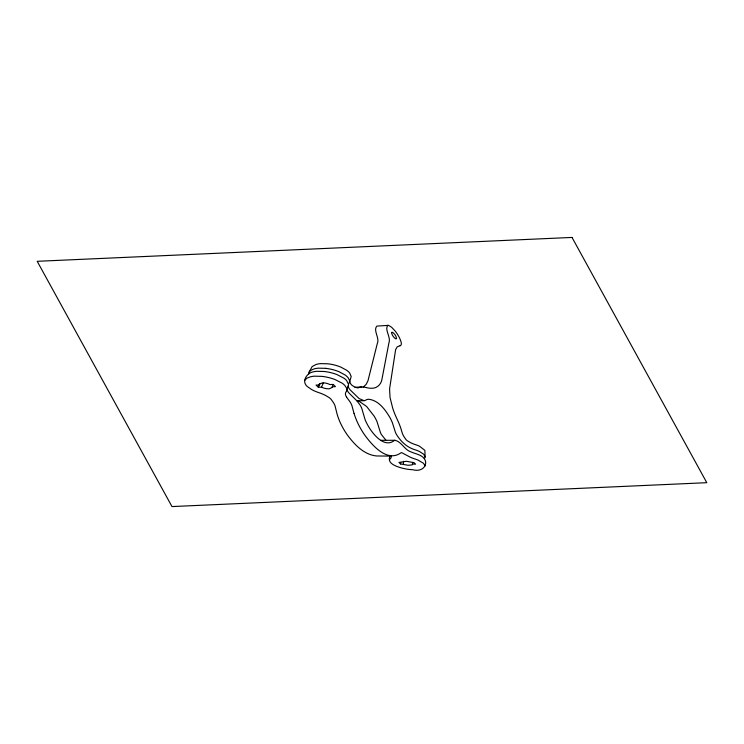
<?xml version="1.0" encoding="UTF-8"?>
<svg xmlns="http://www.w3.org/2000/svg" width="744" height="744" viewBox="0 0 744 744"><rect width="100%" height="100%" fill="white"/><g stroke="black" fill="none" stroke-linecap="round" stroke-linejoin="round"><path stroke-width="1.12" d="M389.996 456.1C386.778 463.075 395.166 465.977 400.095 467.539A28.263 15.14 10.8 0 0 412.92 469.762C425.41 473.212 431.418 459.215 418.323 454.603A18.498 9.914 10.8 0 0 415.226 453.477A24.161 12.946 10.8 0 1 411.33 452.017C404.494 450.12 401.779 441.731 394.934 440.299L380.891 440.309M424.312 458.518A7.263 3.887 10.8 0 0 425.14 456.844L424.852 450.325L419.477 446.205A17.568 9.412 10.8 0 0 415.561 444.689A23.492 12.583 10.8 0 1 410.976 442.885L407.377 440.82A9.505 5.087 10.8 0 1 405.796 439.323L403.908 436.542A54.377 29.137 10.8 0 1 402.402 433.436L401.751 431.446A172.199 92.265 10.8 0 0 397.417 419.886L395.324 415.208A233.356 125.038 10.8 0 1 392.73 408.27L390.051 397.547L389.577 388.945L395.622 349.634L397.277 346.778L400.012 345.783M412.771 464.135L415.589 464.172L414.008 462.647L408.735 461.736A9.56 5.124 10.8 0 0 406.261 461.308L398.942 462.443L400.56 463.958L405.731 464.842A9.514 5.096 10.8 0 0 408.149 465.27L412.213 464.888L412.836 462.629M403.341 463.996L403.546 461.327M400.56 463.958L400.691 462.461M346.565 397.054A13.857 7.421 10.8 0 1 345.616 392.776A13.392 7.17 10.8 0 1 346.23 391.642A11.765 6.305 10.8 0 0 346.741 390.647L348.592 384.471L346.574 380.472A18.126 9.709 10.8 0 0 343.914 378.166L336.893 374.548A28.077 15.047 10.8 0 0 324.263 371.488L316.795 371.303A18.405 9.858 10.8 0 0 312.861 371.954C307.57 372.818 302.306 379.998 305.775 384.843A16.098 8.621 10.8 0 0 307.384 386.601L311.634 389.54A25.752 13.801 10.8 0 0 316.981 391.986L318.581 392.544A30.123 16.145 10.8 0 1 325.695 395.52L329.09 397.556A12.769 6.845 10.8 0 1 331.192 399.454L333.582 402.82A48.462 25.966 10.8 0 1 335.042 405.843L336.976 413.645A157.542 84.416 10.8 0 0 347.188 434.738C354.377 444.447 363.909 454.817 376.678 455.97L391.158 456.109M349.485 382.221L351.196 376.492L349.671 373.014A17.642 9.449 10.8 0 0 346.713 370.279L340.808 367.09A26.486 14.192 10.8 0 0 327.751 363.779L320.524 363.63A17.809 9.542 10.8 0 0 316.042 364.476L312.136 366.587L309.113 372.121A11.988 6.426 10.8 0 0 308.714 373.804M346.741 390.647L346.676 388.275L344.863 385.504A18.386 9.849 10.8 0 0 342.128 383.169L334.949 379.505A29.072 15.578 10.8 0 0 322.05 376.38L314.424 376.176A18.749 10.044 10.8 0 0 310.415 376.817L306.816 378.24L304.956 380.138M332.243 386.759L333.154 384.434L335.46 386.648L332.243 386.759A3.729 2 10.8 0 1 332.215 387.447L329.211 388.777A6.873 3.683 10.8 0 1 328.048 388.805L326.356 388.647A9.374 5.022 10.8 0 1 323.361 387.931L321.52 387.15L318.358 387.261L316.023 385.085L319.195 384.964A3.729 2 10.8 0 1 319.232 384.183L322.282 382.9A6.919 3.711 10.8 0 1 323.454 382.881L325.147 383.039A9.393 5.031 10.8 0 1 328.123 383.774L329.955 384.555L333.182 384.434M321.52 387.15L323.37 382.881M318.358 387.261L320.087 383.402M309.113 372.121L310.499 370.531L313.754 369.015A18.107 9.7 10.8 0 1 318.32 368.168L325.686 368.336M355.055 387.252L361.817 387.01A7.449 3.99 10.8 0 1 363.277 387.047L366.122 384.425L367.954 380.826L377.245 343.774C380.044 338.111 372.809 330.401 376.882 326.104L388.507 325.351L391.549 327.183L395.12 330.978A70.578 37.814 10.8 0 1 400.281 339.655C400.858 341.357 402.541 344.928 400.077 345.783M387.829 325.286C384.211 329.834 391.288 337.255 388.889 343.04L381.979 379.096C381.374 384.118 377.013 388.442 371.833 388.266A11.234 6.017 10.8 0 1 366.085 387.512M356.925 400.858L364.067 400.672A2.939 1.572 10.8 0 0 365.555 400.216L366.662 399.668A5.282 2.827 10.8 0 1 368.736 399.268C378.584 400.365 385.141 409.572 389.865 417.449A114.995 61.613 10.8 0 1 392.386 422.722L395.473 432.441A56.126 30.076 10.8 0 0 396.533 434.57C400.132 440.374 405.182 445.684 411.506 448.446A23.696 12.695 10.8 0 0 415.366 449.897A18.061 9.681 10.8 0 1 419.346 451.431L423.662 454.193L425.131 456.844M364.067 400.672L359.12 398.579L350.675 390.395A15.317 8.212 10.8 0 1 348.183 386.108M358.441 400.821L366.587 406.447L374.297 416.342A107.229 57.455 10.8 0 1 376.994 421.578L380.426 432.524A51.485 27.593 10.8 0 0 381.467 434.636L386.015 440.309M346.537 397.054L350.387 402.392A52.833 28.309 10.8 0 1 351.875 405.452L353.995 413.329M425.084 466.004L423.578 463.345L418.165 460.145A19.065 10.211 10.8 0 0 415.022 459.002A25.352 13.578 10.8 0 1 410.214 457.16L401.667 452.65A1.897 1.014 10.8 0 0 401.146 452.696C387.243 462.954 372.065 445.219 364.448 434.663A171.604 91.949 10.8 0 1 354.051 413.339M363.277 387.038A8.686 4.65 10.8 0 1 366.067 387.54M358.589 387.652A8.463 4.529 10.8 0 1 361.807 386.992M358.571 387.643A2.539 1.358 10.8 0 1 357.594 387.838L355.102 387.261L352.21 385.466A9.3 4.985 10.8 0 1 350.75 383.867A14.48 7.756 10.8 0 1 349.764 381.347M389.503 460.155A7.133 3.822 10.8 0 1 390.312 458.732A8.286 4.436 10.8 0 0 391.139 455.988M394.934 440.299A1.897 1.014 10.8 0 0 394.515 440.336C384.341 448.855 372.474 433.678 367.862 425.382A117.645 63.035 10.8 0 1 365.137 419.802L361.724 408.214A54.433 29.165 10.8 0 0 360.133 405.099L356.99 400.923L349.652 393.706A15.326 8.212 10.8 0 1 347.104 389.382M325.686 368.336A27.37 14.666 10.8 0 1 339.013 371.712L345.058 374.948A17.875 9.579 10.8 0 1 348.08 377.701L349.541 380.398L349.457 382.304A11.82 6.333 10.8 0 1 348.955 383.3M391.632 332.689L392.107 334.465A25.408 13.615 10.8 0 0 393.055 336.167A20.367 10.918 10.8 0 0 393.632 336.986L395.427 338.734L396.478 338.752A2.409 1.293 10.8 0 0 396.543 338.539L396.068 336.623A25.343 13.578 10.8 0 0 395.129 334.93A20.46 10.965 10.8 0 0 394.553 334.13L392.767 332.391L391.744 332.317A2.083 1.116 10.8 0 0 391.66 332.559L391.632 332.689M572.015 237.429L37.2 261.311L171.985 506.571L706.8 482.689L572.015 237.429"/></g></svg>
